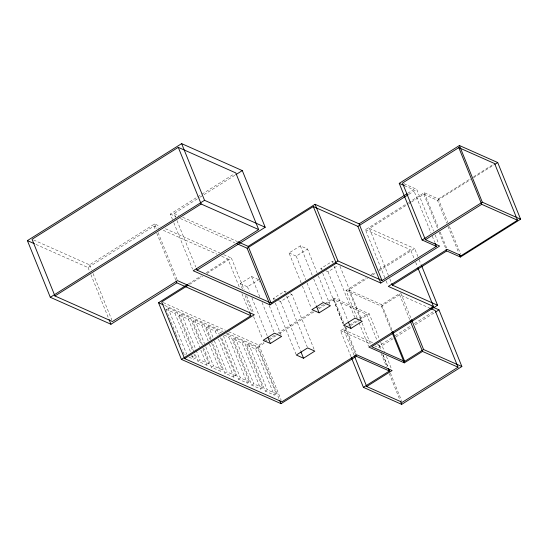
<?xml version="1.0" encoding="UTF-8"?>
<svg xmlns="http://www.w3.org/2000/svg" width="548" height="548" viewBox="0 0 548 548"><rect width="100%" height="100%" fill="white"/><g stroke="black" fill="none" stroke-linecap="round" stroke-linejoin="round"><path stroke-width="0.41" stroke-dasharray="2.74 2.06" d="M33.592 239.983L89.543 264.848L154.598 223.947L160.03 226.358M172.538 219.577L170.312 214.063L196.924 197.328M197.643 196.876L201.239 194.615M201.959 194.163L234.332 173.812M35.956 244.415L88.057 267.575L153.94 226.146L158.619 228.221M175.716 217.392L174.127 213.453L199.246 197.664M199.958 197.212L235.119 175.107M188.19 284.07L201.212 275.884M206.274 272.699L227.975 259.053L239.428 287.392M189.718 284.282L202.65 276.151M206.959 273.438L231.393 258.074L244.113 289.563M175.84 333.801L165.9 309.209L167.969 307.914L176.977 311.915L192.677 350.782M165.9 309.209L174.908 313.216L176.977 311.915M194.41 352.474L179.347 315.189L181.415 313.888L190.423 317.895L201.321 344.863M242.49 289.125L240.264 283.617L251.566 276.507L258.759 279.706L259.718 282.069M301.119 282.864L289.036 252.957L300.338 245.846L307.531 249.045L317.066 272.657M179.347 315.189L188.354 319.189L190.423 317.895M202.411 344.966L192.8 321.169L194.862 319.868L203.87 323.868L210.281 339.733M240.264 283.617L247.456 286.816L258.759 279.706M289.036 252.957L296.221 256.149L307.531 249.045M407.746 193.273L413.473 189.677L430.968 232.969M408.829 194.328L416.72 189.361L433.578 231.078M192.8 321.169L201.808 325.17L203.87 323.868M211.055 339.041L206.247 327.142L208.315 325.841L217.323 329.848L219.241 334.609M384.833 277.74L365.434 229.728L407.774 203.103M408.493 202.65L424.282 192.725L438.325 198.965L447.867 222.577M388.518 275.692L369.434 228.468L408.075 204.171M408.787 203.719L410.938 202.37M411.651 201.924L423.816 194.273L437.523 200.363L446.743 223.194M206.247 327.142L215.254 331.15L217.323 329.848M274.055 299.927L273.418 298.352L284.72 291.248L286.159 291.885M321.477 270.109L320.84 268.534L332.143 261.43L333.581 262.067M219.693 333.122L221.762 331.821M438.325 198.965L470.081 178.991M473.691 176.723L493.179 164.469M437.523 200.363L470.479 179.648M473.342 177.847L494.118 164.784M278.453 300.592L280.61 301.551L291.913 294.44L314.175 349.542M325.875 270.774L328.033 271.733L337.924 265.513M188.992 357.221L193.499 359.221L195.568 357.926L193.965 353.96M224.201 335.123L228.701 337.123L230.77 335.828L249.361 381.833L247.292 383.134L238.284 379.134L221.296 337.089M197.938 361.2L200.006 359.899L209.014 363.899L206.945 365.201L197.938 361.2L194.732 353.268M233.14 339.096L235.208 337.801L244.216 341.801L262.807 387.813L260.738 389.114L251.731 385.107L233.14 339.096L242.148 343.103L260.738 389.114M242.148 343.103L244.216 341.801M211.384 367.174L213.453 365.879L222.461 369.879L220.392 371.181L211.384 367.174L203.692 348.138M246.593 345.076L248.655 343.774L257.663 347.781L276.254 393.793L274.185 395.087L265.177 391.087L246.593 345.076L255.601 349.083L274.185 395.087M228.612 331.643L258.957 345.137L263.992 341.966M264.711 341.514L267.588 339.705M268.308 339.253L274.781 335.184M277.658 333.376L312.189 311.661M317.23 308.497L324.423 303.976M325.142 303.524L333.773 298.091L369.236 313.853L379.408 339.041M357.118 317.963L345.987 290.413L366.085 277.774M371.106 274.617L375.414 271.911M379.004 269.65L410.589 249.792L414.404 259.238M227.002 333.15L258.129 346.987L265.369 342.432M269.712 339.698L276.233 335.602M279.131 333.78L314.621 311.463M318.963 308.73L326.93 303.722M327.656 303.27L333.451 299.626L366.509 314.319L377.01 340.294M360.502 319.142L348.734 290.015L367.571 278.172M372.64 274.98L375.538 273.164M379.161 270.883L414.658 248.566L417.836 256.437M255.601 349.083L257.663 347.781M224.838 373.154L226.899 371.852L235.907 375.86L233.845 377.154L224.838 373.154L212.336 342.212M238.284 379.134L240.353 377.832L249.361 381.833M251.731 385.107L253.799 383.805L262.807 387.813M351.001 356.645L340.507 330.67L345.562 327.492M346.288 327.04L348.453 325.676M349.179 325.224L356.399 320.683M360.009 318.409L366.509 314.319M348.734 290.015L381.798 304.709L399.985 293.276M353.987 355.029L343.808 329.841L346.637 328.06M350.871 325.402L358.639 320.518M359.344 320.073L369.236 313.853M345.987 290.413L381.449 306.174L399.629 294.742L428.968 307.784M265.177 391.087L267.246 389.786L276.254 393.793M377.01 344.596L379.326 345.624L392.21 337.527M395.074 335.725L410.815 325.827M414.391 323.58L433.715 311.428M393.128 338.685L378.798 347.692L374.887 345.952M395.992 336.883L411.754 326.971M415.336 324.717L433.961 313.004M403.999 183.703L416.72 189.361M404.479 185.676L413.473 189.677M369.434 228.468L414.658 248.566M365.434 229.728L410.589 249.792M320.84 268.534L322.279 269.178M174.127 213.453L178.806 215.535M182.703 217.261L237.25 241.51M170.312 214.063L175.737 216.481M180.395 218.549L234.695 242.682M165.455 228.769L219.755 252.902M223.632 254.628L231.393 258.074M163.297 230.304L217.07 254.204M221.741 256.279L227.975 259.053M290.474 293.803L291.913 294.44M273.418 298.352L275.576 299.311M343.808 329.841L373.147 342.877M340.507 330.67L370.982 344.219M163.249 302.592L225.495 330.259M164.756 305.483L223.111 331.424M226.262 333.821L230.77 335.828M191.06 355.926L195.568 357.926M449.456 226.516L460.587 254.06M448.017 226.345L458.834 253.108M424.282 192.725L438.599 228.146M440.188 232.078L446.867 248.607M423.816 194.273L437.811 228.906M439.085 232.057L445.764 248.587M435.167 235.017L438.667 243.675M432.235 236.12L434.783 242.415M419.11 259.588L421.015 264.307M415.679 262.389L417.268 266.328M400.684 292.838L411.178 318.813M399.629 294.742L409.808 319.929M389.792 278.843L391.382 282.782M386.107 280.891L387.696 284.823M381.798 304.709L392.293 330.684M381.449 306.174L391.621 331.362M380.682 342.192L384.497 351.638M386.409 356.364L391.498 368.955M379.326 345.624L380.915 349.562M383.141 355.07L387.916 366.879M390.457 373.174L401.588 400.725M378.6 344.233L380.504 348.96M382.73 354.467L387.82 367.064M381.024 353.2L386.751 367.372M389.292 373.668L400.109 400.43M339.972 266.198L361.276 318.943M362.091 323.073L370.681 344.329M357.433 318.751L358.707 321.902M359.022 322.69L368.564 346.302M332.143 261.43L332.78 263.006M334.054 266.15L354.72 317.319M328.033 271.733L348.069 321.327M333.773 298.091L343.952 323.279M345.541 327.218L356.351 353.981M333.451 299.626L343.308 324.026M343.623 324.813L355.392 353.94M322.745 273.26L343.103 323.635M318.34 275.808L329.793 304.147M300.338 245.846L312.422 275.76M313.696 278.911L322.916 301.736M296.221 256.149L305.763 279.768M307.038 282.912L316.258 305.743M302.393 286.015L311.298 308.058M284.72 291.248L285.357 292.817M286.631 295.968L307.305 347.137M280.61 301.551L300.647 351.138M275.329 303.078L295.995 354.241M269.253 305.681L281.021 334.807M251.566 276.507L259.841 296.975M262.067 302.489L274.151 332.396M247.456 286.816L249.367 291.536M251.909 297.831L267.177 335.616M246.655 295.858L253.656 313.175M245.038 295.427L252.032 312.744M253.621 316.676L262.526 338.719M241.969 293.687L248.97 311.004M258.957 345.137L281.22 400.232M258.129 346.987L279.432 399.725M248.655 343.774L267.246 389.786M235.208 337.801L253.799 383.805M228.701 337.123L247.292 383.134M176.99 220.536L195.752 266.979M223.365 335.787L240.353 377.832M220.522 337.78L235.907 375.86M173.805 222.721L192.574 269.164M215.254 331.15L217.179 335.903M218.46 339.082L233.845 377.154M208.315 325.841L213.117 337.746M214.405 340.918L226.899 371.852M211.562 342.911L222.461 369.879M201.808 325.17L208.213 341.034M209.494 344.206L220.392 371.181M194.862 319.868L204.479 343.665M205.76 346.836L213.453 365.879M154.598 223.947L156.509 228.667M158.098 232.605L177.175 279.829M153.94 226.146L155.536 230.085M156.803 233.229L175.887 280.46M202.924 348.829L209.014 363.899M188.354 319.189L199.575 346.959M200.856 350.131L206.945 365.201M181.415 313.888L195.841 349.583M196.157 350.378L200.006 359.899M174.908 313.216L190.615 352.083M191.896 355.255L193.499 359.221M167.969 307.914L186.56 353.919L184.491 355.22L182.244 349.665M176.155 334.595L180.326 344.911M89.543 264.848L91.448 269.575M93.037 273.507L111.806 319.95M88.057 267.575L89.646 271.507M90.913 274.658L108.723 318.737"/><path stroke-width="0.82" d="M187.471 284.522L158.536 302.715L181.429 359.392L250.874 315.73L176.84 282.823L110.949 324.252L50.3 297.29L27.4 240.613L181.641 143.631L242.298 170.592L265.198 227.269L197.027 270.13L196.389 268.554M354.309 355.816L366.708 386.518L402.225 402.3L458.046 367.201L422.529 351.419L404.342 362.851L368.886 347.09L433.489 306.469L388.333 286.399L447.182 249.395L461.224 255.635L517.524 220.234L494.625 163.564L458.799 147.638L402.499 183.039L425.399 239.716L439.619 246.038L380.771 283.042L336.219 263.239L270 304.873L193.211 270.739L258.67 229.578L235.77 172.908L178.271 147.344L32.037 239.291L54.937 295.968L112.443 321.525L177.497 280.617L254.293 314.751L184.587 358.577L161.694 301.9L188.279 285.186M235.839 174.654L242.298 170.592M50.3 297.29L204.541 200.308L265.198 227.269M54.937 295.968L201.171 204.02L258.67 229.578M238.031 241.86L248.162 246.36L315.059 204.301L359.091 223.872L381.99 280.542L436.372 246.353L435.098 243.202M236.243 243.374L247.107 248.196L313.319 206.562L357.871 226.365L380.771 283.042M436.372 246.353L422.131 240.024L399.232 183.347L459.409 145.508L497.7 162.53L520.6 219.207L460.423 257.039L446.716 250.95L446.079 249.374M359.091 223.872L407.034 193.725M357.871 226.365L408.109 194.773M197.027 270.13L271.061 303.037L337.958 260.971L381.99 280.542M494.837 164.332L497.7 162.53M422.131 240.024L482.309 202.185L520.6 219.207M425.399 239.716L481.699 204.315L517.524 220.234M270.356 343.486L281.658 336.383L274.466 333.184L263.163 340.294L270.356 343.486L267.814 337.191M319.121 312.826L330.423 305.722L323.238 302.523L311.928 309.627L319.121 312.826L316.58 306.531M391.697 283.569L392.334 285.138L446.716 250.95M303.51 358.228L314.812 351.117L307.62 347.918L296.317 355.029L303.51 358.228L300.962 351.926M350.932 328.41L362.235 321.299L355.042 318.107L343.74 325.211L350.932 328.41L348.384 322.114M181.429 359.392L281.028 403.657L356.344 356.303L389.498 371.037M421.337 265.095L437.557 305.243L371.633 346.692L404.78 361.42M435.393 312.107L438.975 309.853L461.875 366.53L401.698 404.369L363.406 387.347L351.323 357.433M363.406 387.347L389.409 370.996L388.457 368.633M461.875 366.53L423.583 349.508L404.698 361.385L392.615 331.471M366.708 386.518L392.135 370.53L356.673 354.768L281.857 401.807L184.587 358.577M399.232 183.347L404.479 185.676M392.334 285.138L437.557 305.243M431.94 306.729L438.975 309.853M429.742 308.127L435.146 310.531L458.046 367.201M27.4 240.613L34.401 243.723M158.536 302.715L163.201 304.791M459.409 145.508L482.309 202.185M458.799 147.638L481.699 204.315M459.471 254.683L460.423 257.039M417.905 267.904L433.489 306.469M411.5 319.6L423.583 349.508M410.123 320.717L422.529 351.419M391.943 332.15L404.342 362.851M400.424 401.218L401.698 404.369M315.059 204.301L337.958 260.971M313.319 206.562L336.219 263.239M355.714 354.727L356.344 356.303M248.162 246.36L271.061 303.037M247.107 248.196L270 304.873M181.641 143.631L204.541 200.308M249.285 311.791L250.874 315.73M178.271 147.344L201.171 204.02M279.754 400.513L281.028 403.657M176.203 281.247L176.84 282.823M109.045 319.525L110.949 324.252"/></g></svg>
